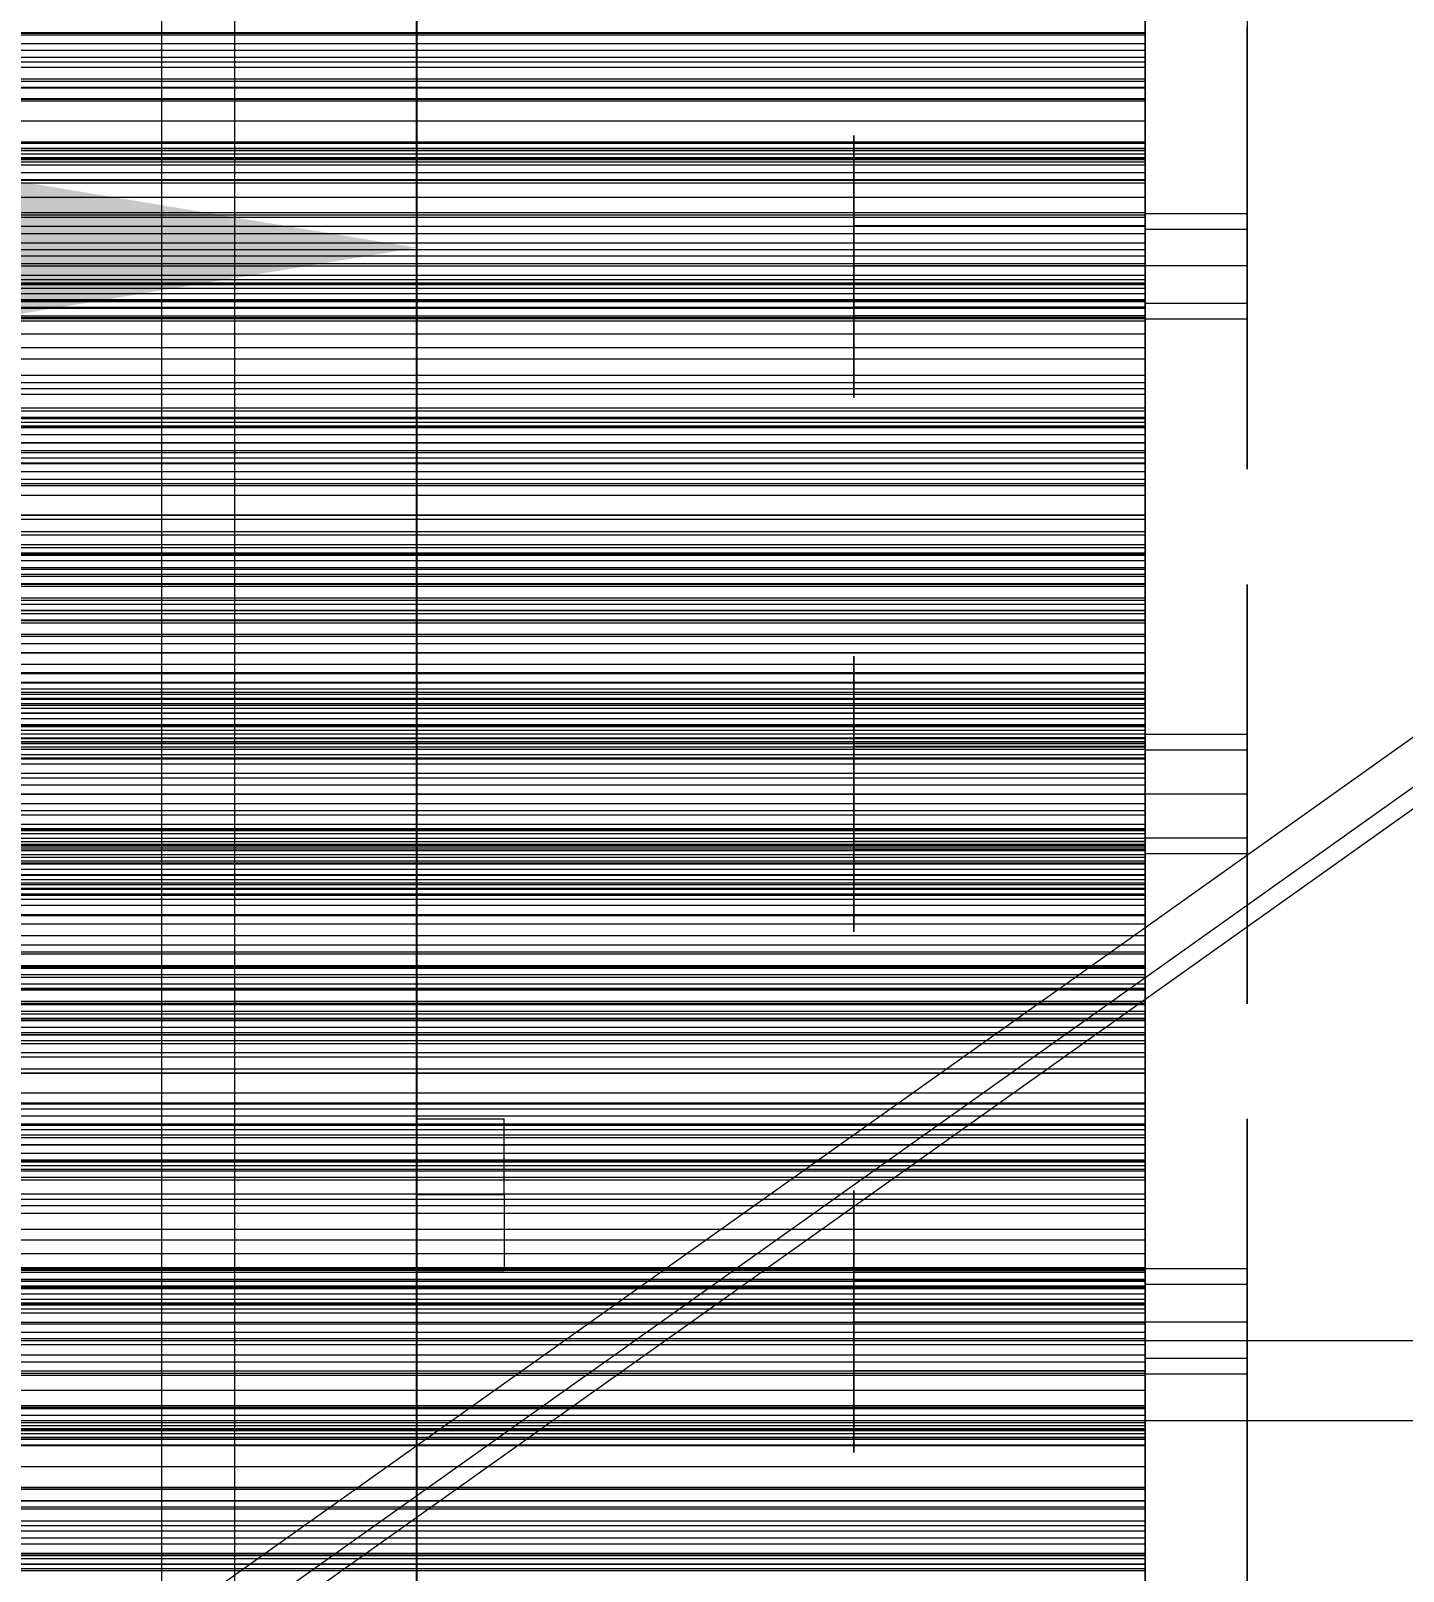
# Model space of a CAD drawing. Header units: millimetres. Extents: x -1970 to 34302, y -65268 to 6837.
# Drawn here: x 597 to 785.4, y -34381.7 to -34170.2 of the extents above; entities that cross this region are included whole.
import ezdxf

# ---------------------------------------------------------------- set-up
doc = ezdxf.new("R2010")
doc.units = ezdxf.units.MM
for name, color, linetype, lineweight in [('COTAS_O', 1, 'Continuous', 0), ('frontal_briquetadora', 7, 'Continuous', 0), ('frontal_mezcladora', 7, 'Continuous', 0), ('frontal_tolva', 7, 'Continuous', 0)]:
    doc.layers.add(name, color=color, linetype=linetype, lineweight=lineweight)
doc.dimstyles.new('R19_100', dxfattribs={"dimtxt": 250, "dimasz": 150, "dimexe": 150, "dimexo": 80, "dimgap": 100, "dimtad": 1, "dimtih": 1, "dimtoh": 1, "dimdsep": 46, "dimcen": 0.09, "dimadec": 0, "dimazin": 0, "dimtfac": 1, "dimtdec": 4, "dimtofl": 0, "dimtmove": 0, "dimatfit": 3, "dimfxl": 1, "dimtolj": 1, "dimtzin": 0, "dimarcsym": 0})

# ---------------------------------------------------------------- blocks, each defined once
blk = doc.blocks.new('*D35')
at = {"layer": 'COTAS_O', "color": 0, "lineweight": -2, "transparency": 16777216}
for p, q in [((-1725, -34320), (-1725, -33550)), ((1725, -34320), (1725, -33550)), ((-1575, -33700), (1575, -33700))]:
    blk.add_line(p, q, dxfattribs=at)
at = {"layer": 'COTAS_O', "color": 0, "transparency": 16777216}
for points in [[(-1575, -33675), (-1575, -33725), (-1725, -33700)], [(1575, -33675), (1575, -33725), (1725, -33700)]]:
    blk.add_solid(points, dxfattribs=at)
at = {"layer": 'Defpoints', "color": 0, "transparency": 16777216}
for p in [(1725, -33700), (-1725, -34400), (1725, -34400)]:
    blk.add_point(p, dxfattribs=at)
blk = doc.blocks.new('*D39')
at = {"layer": 'COTAS_O', "color": 0, "lineweight": -2, "transparency": 16777216}
for p, q in [((-650, -34820), (-650, -34050)), ((650, -34820), (650, -34050)), ((-500, -34200), (500, -34200))]:
    blk.add_line(p, q, dxfattribs=at)
at = {"layer": 'COTAS_O', "color": 0, "transparency": 16777216}
for points in [[(-500, -34175), (-500, -34225), (-650, -34200)], [(500, -34175), (500, -34225), (650, -34200)]]:
    blk.add_solid(points, dxfattribs=at)
at = {"layer": 'Defpoints', "color": 0, "transparency": 16777216}
for p in [(650, -34200), (-650, -34900), (650, -34900)]:
    blk.add_point(p, dxfattribs=at)

msp = doc.modelspace()

# ---------------------------------------------------------------- linework, layer by layer
at = {"layer": 'frontal_briquetadora'}
for p, q in [((750, -34163.517), (750, -34170.544)), ((750, -34163.642), (750, -34170.988)), ((750, -34175.223), (750, -34164.444)), ((764, -34163.642), (764, -34170.988)), ((750, -34166.627), (750, -34170.875)), ((750, -34166.775), (750, -34177.964)), ((764, -34166.627), (764, -34170.875)), ((750, -34177.146), (750, -34168.422)), ((750, -34172.006), (750, -34169.27)), ((750, -34174.317), (750, -34169.642)), ((764, -34174.317), (764, -34169.642)), ((550, -34170.441), (750, -34170.441)), ((550, -34170.544), (750, -34170.544)), ((550, -34170.764), (750, -34170.764)), ((750, -34179.561), (750, -34169.995)), ((750, -34170.441), (750, -34172.896)), ((750, -34170.764), (750, -34170.441)), ((750, -34170.544), (750, -34179.847)), ((750, -34173.853), (750, -34170.764)), ((750, -34170.988), (750, -34174.798)), ((764, -34170.988), (764, -34174.798)), ((750, -34172.006), (550, -34172.006)), ((550, -34172.896), (750, -34172.896)), ((550, -34173.853), (750, -34173.853)), ((750, -34174.538), (750, -34172.006)), ((750, -34172.896), (750, -34178.035)), ((750, -34179.589), (750, -34173.853)), ((750, -34174.538), (550, -34174.538)), ((550, -34175.223), (750, -34175.223)), ((750, -34174.798), (750, -34174.317)), ((750, -34176.835), (750, -34174.538)), ((750, -34178.573), (750, -34174.763)), ((750, -34174.763), (750, -34175.243)), ((750, -34187.602), (750, -34175.223)), ((750, -34175.243), (750, -34179.919)), ((764, -34174.798), (764, -34174.317)), ((764, -34178.573), (764, -34174.763)), ((764, -34174.763), (764, -34175.243)), ((764, -34175.243), (764, -34179.919)), ((750, -34176.835), (550, -34176.835)), ((550, -34177.146), (750, -34177.146)), ((550, -34177.964), (750, -34177.964)), ((550, -34178.035), (750, -34178.035)), ((750, -34186.389), (750, -34176.835)), ((750, -34178.883), (750, -34177)), ((750, -34178.061), (750, -34177.118)), ((750, -34177.118), (750, -34179.937)), ((750, -34187.891), (750, -34177.146)), ((750, -34179.373), (750, -34177.5)), ((750, -34178.555), (750, -34177.617)), ((750, -34177.617), (750, -34180.422)), ((750, -34177.964), (750, -34190.647)), ((750, -34178.035), (750, -34185.66)), ((750, -34182.729), (750, -34178.061)), ((750, -34179.561), (550, -34179.561)), ((550, -34179.589), (750, -34179.589)), ((550, -34179.847), (750, -34179.847)), ((750, -34183.199), (750, -34178.555)), ((750, -34185.919), (750, -34178.573)), ((750, -34184.46), (750, -34178.883)), ((750, -34184.922), (750, -34179.373)), ((750, -34182.626), (750, -34179.561)), ((750, -34187.752), (750, -34179.589)), ((750, -34179.847), (750, -34191.067)), ((750, -34179.919), (750, -34187.864)), ((750, -34179.937), (750, -34186.409)), ((750, -34180.422), (750, -34186.861)), ((764, -34185.919), (764, -34178.573)), ((764, -34179.919), (764, -34187.864)), ((750, -34185.3), (750, -34181.052)), ((764, -34185.3), (764, -34181.052)), ((750, -34182.626), (550, -34182.626)), ((710, -34186.688), (710, -34184.61)), ((710, -34184.61), (710, -34184.872)), ((750, -34185.525), (750, -34182.626)), ((750, -34190.943), (750, -34182.729)), ((750, -34191.371), (750, -34183.199)), ((750, -34186.282), (750, -34184.117)), ((750, -34184.117), (750, -34184.39)), ((750, -34184.39), (750, -34187.047)), ((750, -34193.516), (750, -34184.46)), ((750, -34186.688), (750, -34184.61)), ((750, -34184.61), (750, -34184.872)), ((750, -34185.525), (550, -34185.525)), ((550, -34185.66), (750, -34185.66)), ((750, -34186.389), (550, -34186.389)), ((750, -34186.417), (550, -34186.417)), ((750, -34186.682), (550, -34186.682)), ((710, -34184.872), (710, -34187.422)), ((710, -34190.695), (710, -34186.688)), ((750, -34184.872), (750, -34187.422)), ((750, -34193.932), (750, -34184.922)), ((750, -34192.955), (750, -34185.3)), ((750, -34188.246), (750, -34185.525)), ((750, -34185.66), (750, -34195.479)), ((750, -34195.346), (750, -34185.919)), ((750, -34190.456), (750, -34186.282)), ((750, -34186.417), (750, -34186.389)), ((750, -34186.409), (750, -34196.286)), ((750, -34186.682), (750, -34186.417)), ((750, -34187.157), (750, -34186.682)), ((750, -34190.695), (750, -34186.688)), ((764, -34192.955), (764, -34185.3)), ((764, -34195.346), (764, -34185.919)), ((750, -34187.157), (550, -34187.157)), ((550, -34187.602), (750, -34187.602)), ((550, -34187.752), (750, -34187.752)), ((750, -34187.826), (550, -34187.826)), ((550, -34187.891), (750, -34187.891)), ((750, -34188.246), (550, -34188.246)), ((750, -34188.675), (550, -34188.675)), ((710, -34187.422), (710, -34191.756)), ((750, -34186.861), (750, -34196.687)), ((750, -34187.047), (750, -34191.561)), ((750, -34190.896), (750, -34187.086)), ((750, -34187.086), (750, -34187.567)), ((750, -34187.826), (750, -34187.157)), ((750, -34187.422), (750, -34191.756)), ((750, -34187.567), (750, -34192.242)), ((750, -34201.105), (750, -34187.602)), ((750, -34198.027), (750, -34187.752)), ((750, -34188.675), (750, -34187.826)), ((750, -34187.864), (750, -34197.505)), ((750, -34200.244), (750, -34187.891)), ((750, -34190.778), (750, -34188.246)), ((750, -34189.695), (750, -34188.675)), ((764, -34190.896), (764, -34187.086)), ((764, -34187.086), (764, -34187.567)), ((764, -34187.567), (764, -34192.242)), ((764, -34187.864), (764, -34197.505)), ((750, -34189.695), (550, -34189.695)), ((550, -34190.647), (750, -34190.647)), ((750, -34190.778), (550, -34190.778)), ((710, -34195.837), (710, -34190.695)), ((710, -34193.118), (710, -34190.801)), ((750, -34199.367), (750, -34189.695)), ((750, -34192.727), (750, -34190.313)), ((750, -34195.812), (750, -34190.456)), ((750, -34190.647), (750, -34204.338)), ((750, -34195.837), (750, -34190.695)), ((750, -34193.102), (750, -34190.778)), ((750, -34193.118), (750, -34190.801)), ((750, -34198.242), (750, -34190.896)), ((750, -34202.387), (750, -34190.943)), ((764, -34198.242), (764, -34190.896)), ((550, -34191.067), (750, -34191.067)), ((750, -34193.102), (550, -34193.102)), ((710, -34191.756), (710, -34197.015)), ((710, -34197.293), (710, -34193.118)), ((750, -34191.067), (750, -34203.774)), ((750, -34202.757), (750, -34191.371)), ((750, -34191.561), (750, -34197.039)), ((750, -34191.756), (750, -34197.015)), ((750, -34192.242), (750, -34200.188)), ((750, -34197.076), (750, -34192.727)), ((750, -34202.5), (750, -34192.955)), ((750, -34195.188), (750, -34193.102)), ((750, -34197.293), (750, -34193.118)), ((764, -34192.242), (764, -34200.188)), ((764, -34202.5), (764, -34192.955)), ((750, -34195.188), (550, -34195.188)), ((750, -34205.704), (750, -34193.516)), ((750, -34206.057), (750, -34193.932)), ((750, -34204.848), (750, -34195.188)), ((520, -34195.812), (750, -34195.812)), ((520, -34197.039), (750, -34197.039)), ((550, -34195.479), (750, -34195.479)), ((750, -34195.837), (710, -34195.837)), ((710, -34201.096), (710, -34195.837)), ((710, -34199.011), (710, -34196.933)), ((710, -34196.933), (710, -34197.195)), ((750, -34197.015), (710, -34197.015)), ((710, -34197.015), (710, -34202.157)), ((710, -34197.195), (710, -34199.745)), ((710, -34202.5), (710, -34197.293)), ((764, -34195.346), (750, -34195.346)), ((750, -34204.987), (750, -34195.346)), ((750, -34195.479), (750, -34207.113)), ((750, -34201.29), (750, -34195.812)), ((750, -34201.096), (750, -34195.837)), ((750, -34196.286), (750, -34209.187)), ((750, -34198.605), (750, -34196.441)), ((750, -34196.441), (750, -34196.713)), ((750, -34196.687), (750, -34209.523)), ((750, -34196.713), (750, -34199.37)), ((750, -34199.011), (750, -34196.933)), ((750, -34196.933), (750, -34197.195)), ((750, -34197.015), (750, -34202.157)), ((750, -34197.039), (750, -34202.395)), ((750, -34202.5), (750, -34197.076)), ((750, -34197.195), (750, -34199.745)), ((750, -34202.5), (750, -34197.293)), ((764, -34204.987), (764, -34195.346)), ((550, -34198.027), (750, -34198.027)), ((750, -34199.367), (550, -34199.367)), ((710, -34203.018), (710, -34199.011)), ((764, -34197.505), (750, -34197.505)), ((750, -34197.505), (750, -34206.932)), ((750, -34210.021), (750, -34198.027)), ((750, -34207.669), (750, -34198.242)), ((750, -34202.779), (750, -34198.605)), ((750, -34203.018), (750, -34199.011)), ((750, -34202.228), (750, -34199.367)), ((750, -34199.37), (750, -34203.885)), ((764, -34197.505), (764, -34206.932)), ((764, -34207.669), (764, -34198.242)), ((550, -34200.244), (750, -34200.244)), ((550, -34201.105), (750, -34201.105)), ((710, -34199.745), (710, -34204.079)), ((710, -34205.429), (710, -34201.096)), ((750, -34199.745), (750, -34204.079)), ((750, -34200.188), (750, -34209.828)), ((750, -34213.731), (750, -34200.244)), ((750, -34205.429), (750, -34201.096)), ((750, -34208.173), (750, -34201.105)), ((750, -34205.804), (750, -34201.29)), ((764, -34200.188), (764, -34209.828)), ((520, -34202.5), (750, -34202.5)), ((750, -34202.228), (550, -34202.228)), ((710, -34202.157), (710, -34206.164)), ((750, -34202.5), (710, -34202.5)), ((710, -34202.5), (710, -34207.707)), ((710, -34208.16), (710, -34203.018)), ((750, -34202.157), (750, -34206.164)), ((750, -34204.919), (750, -34202.228)), ((750, -34216.621), (750, -34202.387)), ((750, -34202.395), (750, -34206.569)), ((750, -34202.5), (750, -34207.924)), ((764, -34202.5), (750, -34202.5)), ((750, -34202.5), (750, -34207.707)), ((750, -34202.5), (750, -34212.045)), ((750, -34216.919), (750, -34202.757)), ((750, -34208.136), (750, -34202.779)), ((750, -34208.16), (750, -34203.018)), ((764, -34202.5), (764, -34212.045)), ((550, -34203.774), (750, -34203.774)), ((550, -34204.338), (750, -34204.338)), ((750, -34204.848), (550, -34204.848)), ((750, -34204.919), (550, -34204.919)), ((750, -34205.112), (550, -34205.112)), ((750, -34205.616), (550, -34205.616)), ((710, -34204.079), (710, -34209.338)), ((710, -34207.98), (710, -34205.429)), ((750, -34203.774), (750, -34217.478)), ((750, -34203.885), (750, -34209.362)), ((750, -34204.079), (750, -34209.338)), ((750, -34204.338), (750, -34218.51)), ((750, -34205.112), (750, -34204.848)), ((750, -34207.432), (750, -34204.919)), ((750, -34212.932), (750, -34204.987)), ((750, -34205.616), (750, -34205.112)), ((750, -34207.98), (750, -34205.429)), ((750, -34206.333), (750, -34205.616)), ((750, -34220.554), (750, -34205.704)), ((750, -34208.461), (750, -34205.804)), ((764, -34212.932), (764, -34204.987)), ((750, -34206.333), (550, -34206.333)), ((550, -34207.113), (750, -34207.113)), ((750, -34207.243), (550, -34207.243)), ((750, -34207.432), (550, -34207.432)), ((710, -34206.164), (710, -34208.242)), ((710, -34207.707), (710, -34211.882)), ((750, -34220.832), (750, -34206.057)), ((750, -34206.164), (750, -34208.242)), ((750, -34207.243), (750, -34206.333)), ((750, -34206.569), (750, -34208.734)), ((750, -34206.932), (750, -34214.278)), ((750, -34207.113), (750, -34220.117)), ((750, -34208.336), (750, -34207.243)), ((750, -34209.753), (750, -34207.432)), ((764, -34207.669), (750, -34207.669)), ((750, -34217.31), (750, -34207.669)), ((750, -34207.707), (750, -34211.882)), ((750, -34207.924), (750, -34212.273)), ((764, -34206.932), (764, -34214.278)), ((764, -34217.31), (764, -34207.669)), ((520, -34208.136), (750, -34208.136)), ((520, -34209.362), (750, -34209.362)), ((550, -34208.173), (750, -34208.173)), ((750, -34208.336), (550, -34208.336)), ((750, -34209.601), (550, -34209.601)), ((750, -34209.753), (550, -34209.753)), ((550, -34210.021), (750, -34210.021)), ((710, -34208.242), (710, -34207.98)), ((750, -34208.16), (710, -34208.16)), ((710, -34213.419), (710, -34208.16)), ((750, -34209.338), (710, -34209.338)), ((710, -34209.338), (710, -34214.48)), ((750, -34208.242), (750, -34207.98)), ((750, -34213.613), (750, -34208.136)), ((750, -34213.419), (750, -34208.16)), ((750, -34215.272), (750, -34208.173)), ((750, -34209.601), (750, -34208.336)), ((750, -34208.734), (750, -34208.461)), ((750, -34209.187), (750, -34224.618)), ((750, -34209.338), (750, -34214.48)), ((750, -34209.362), (750, -34214.719)), ((750, -34209.523), (750, -34224.875)), ((750, -34219.355), (750, -34209.601)), ((750, -34211.863), (750, -34209.753)), ((764, -34209.828), (750, -34209.828)), ((750, -34209.828), (750, -34219.255)), ((750, -34223.272), (750, -34210.021)), ((764, -34209.828), (764, -34219.255)), ((750, -34211.863), (550, -34211.863)), ((710, -34211.882), (710, -34214.199)), ((750, -34213.734), (750, -34211.863)), ((750, -34211.882), (750, -34214.199)), ((750, -34212.045), (750, -34219.7)), ((764, -34212.045), (764, -34219.7)), ((750, -34213.734), (550, -34213.734)), ((710, -34217.753), (710, -34213.419)), ((750, -34212.273), (750, -34214.687)), ((750, -34217.608), (750, -34212.932)), ((750, -34217.753), (750, -34213.419)), ((750, -34218.128), (750, -34213.613)), ((750, -34227.834), (750, -34213.731)), ((750, -34223.476), (750, -34213.734)), ((764, -34217.608), (764, -34212.932)), ((550, -34215.272), (750, -34215.272)), ((710, -34214.48), (710, -34218.487)), ((750, -34214.278), (750, -34218.089)), ((750, -34214.48), (750, -34218.487)), ((750, -34214.719), (750, -34218.892)), ((750, -34222.397), (750, -34215.272)), ((764, -34214.278), (764, -34218.089)), ((550, -34217.478), (750, -34217.478)), ((710, -34220.303), (710, -34217.753)), ((710, -34218.487), (710, -34220.565)), ((750, -34233.1), (750, -34216.621)), ((750, -34233.313), (750, -34216.919)), ((750, -34225.255), (750, -34217.31)), ((750, -34217.478), (750, -34224.611)), ((750, -34218.089), (750, -34217.608)), ((750, -34220.303), (750, -34217.753)), ((750, -34220.784), (750, -34218.128)), ((750, -34218.487), (750, -34220.565)), ((764, -34225.255), (764, -34217.31)), ((764, -34218.089), (764, -34217.608)), ((550, -34218.51), (750, -34218.51)), ((750, -34219.355), (550, -34219.355)), ((550, -34220.117), (750, -34220.117)), ((710, -34220.565), (710, -34220.303)), ((750, -34218.51), (750, -34232.619)), ((750, -34218.892), (750, -34221.057)), ((750, -34219.255), (750, -34226.602)), ((750, -34222.005), (750, -34219.355)), ((750, -34219.7), (750, -34223.948)), ((750, -34220.117), (750, -34233.99)), ((750, -34220.565), (750, -34220.303)), ((750, -34237.497), (750, -34220.554)), ((764, -34219.255), (764, -34226.602)), ((764, -34219.7), (764, -34223.948)), ((750, -34222.005), (550, -34222.005)), ((550, -34222.397), (750, -34222.397)), ((750, -34221.057), (750, -34220.784)), ((750, -34237.688), (750, -34220.832)), ((750, -34224.483), (750, -34222.005)), ((750, -34229.547), (750, -34222.397)), ((550, -34223.272), (750, -34223.272)), ((750, -34223.476), (550, -34223.476)), ((750, -34223.976), (550, -34223.976)), ((750, -34224.483), (550, -34224.483)), ((550, -34224.611), (750, -34224.611)), ((750, -34224.718), (550, -34224.718)), ((750, -34237.271), (750, -34223.272)), ((750, -34223.976), (750, -34223.476)), ((750, -34224.718), (750, -34223.976)), ((750, -34226.781), (750, -34224.483)), ((750, -34224.611), (750, -34231.767)), ((750, -34224.618), (750, -34241.985)), ((750, -34225.673), (750, -34224.718)), ((750, -34225.673), (550, -34225.673)), ((750, -34226.781), (550, -34226.781)), ((750, -34226.824), (550, -34226.824)), ((750, -34224.875), (750, -34242.153)), ((750, -34229.931), (750, -34225.255)), ((750, -34226.824), (750, -34225.673)), ((750, -34226.602), (750, -34230.412)), ((750, -34228.885), (750, -34226.781)), ((750, -34228.157), (750, -34226.824)), ((764, -34229.931), (764, -34225.255)), ((764, -34226.602), (764, -34230.412)), ((550, -34227.834), (750, -34227.834)), ((750, -34228.157), (550, -34228.157)), ((750, -34228.885), (550, -34228.885)), ((750, -34242.009), (750, -34227.834)), ((750, -34229.664), (750, -34228.157)), ((750, -34230.777), (750, -34228.885)), ((550, -34229.547), (750, -34229.547)), ((750, -34229.664), (550, -34229.664)), ((750, -34230.777), (550, -34230.777)), ((750, -34236.717), (750, -34229.547)), ((750, -34239.478), (750, -34229.664)), ((750, -34230.412), (750, -34229.931)), ((750, -34232.427), (750, -34230.777)), ((764, -34230.412), (764, -34229.931)), ((550, -34231.767), (750, -34231.767)), ((750, -34232.427), (550, -34232.427)), ((550, -34232.619), (750, -34232.619)), ((750, -34231.767), (750, -34238.943)), ((750, -34242.229), (750, -34232.427)), ((750, -34232.619), (750, -34236.673)), ((750, -34251.188), (750, -34233.1)), ((550, -34233.99), (750, -34233.99)), ((750, -34251.309), (750, -34233.313)), ((750, -34233.99), (750, -34241.171)), ((550, -34236.673), (750, -34236.673)), ((550, -34236.717), (750, -34236.717)), ((550, -34237.271), (750, -34237.271)), ((750, -34236.673), (750, -34240.744)), ((750, -34243.904), (750, -34236.717)), ((750, -34251.479), (750, -34237.271)), ((750, -34255.881), (750, -34237.497)), ((550, -34238.943), (750, -34238.943)), ((750, -34239.478), (550, -34239.478)), ((750, -34255.979), (750, -34237.688)), ((750, -34238.943), (750, -34246.135)), ((750, -34241.909), (750, -34239.478)), ((550, -34240.744), (750, -34240.744)), ((550, -34241.171), (750, -34241.171)), ((750, -34240.744), (750, -34244.831)), ((750, -34241.171), (750, -34248.367)), ((750, -34241.909), (550, -34241.909)), ((550, -34242.009), (750, -34242.009)), ((750, -34242.229), (550, -34242.229)), ((750, -34242.963), (550, -34242.963)), ((750, -34244.168), (750, -34241.909)), ((750, -34241.985), (750, -34260.62)), ((750, -34246.101), (750, -34242.009)), ((750, -34242.153), (750, -34260.694)), ((750, -34242.963), (750, -34242.229)), ((750, -34243.941), (750, -34242.963)), ((550, -34243.904), (750, -34243.904)), ((750, -34243.941), (550, -34243.941)), ((750, -34244.168), (550, -34244.168)), ((550, -34244.831), (750, -34244.831)), ((750, -34245.133), (550, -34245.133)), ((750, -34251.105), (750, -34243.904)), ((750, -34245.133), (750, -34243.941)), ((750, -34246.246), (750, -34244.168)), ((750, -34244.831), (750, -34248.931)), ((750, -34246.52), (750, -34245.133)), ((550, -34246.101), (750, -34246.101)), ((550, -34246.135), (750, -34246.135)), ((750, -34246.246), (550, -34246.246)), ((750, -34246.52), (550, -34246.52)), ((750, -34248.091), (550, -34248.091)), ((750, -34250.205), (750, -34246.101)), ((750, -34246.135), (750, -34253.34)), ((750, -34250.033), (750, -34246.222)), ((750, -34246.222), (750, -34246.703)), ((750, -34248.128), (750, -34246.246)), ((750, -34248.091), (750, -34246.52)), ((750, -34246.703), (750, -34251.379)), ((750, -34249.836), (750, -34248.091)), ((764, -34250.033), (764, -34246.222)), ((764, -34246.222), (764, -34246.703)), ((764, -34246.703), (764, -34251.379)), ((750, -34248.128), (550, -34248.128)), ((550, -34248.367), (750, -34248.367)), ((550, -34248.931), (750, -34248.931)), ((750, -34249.796), (550, -34249.796)), ((750, -34249.836), (550, -34249.836)), ((550, -34250.205), (750, -34250.205)), ((750, -34249.796), (750, -34248.128)), ((750, -34248.367), (750, -34255.575)), ((750, -34248.931), (750, -34253.043)), ((750, -34251.223), (750, -34249.796)), ((750, -34259.686), (750, -34249.836)), ((750, -34257.379), (750, -34250.033)), ((750, -34254.32), (750, -34250.205)), ((764, -34257.379), (764, -34250.033)), ((550, -34251.105), (750, -34251.105)), ((750, -34251.223), (550, -34251.223)), ((550, -34251.479), (750, -34251.479)), ((750, -34258.317), (750, -34251.105)), ((750, -34270.191), (750, -34251.188)), ((750, -34261.06), (750, -34251.223)), ((750, -34270.216), (750, -34251.309)), ((750, -34251.379), (750, -34259.324)), ((750, -34255.598), (750, -34251.479)), ((764, -34251.379), (764, -34259.324)), ((550, -34253.043), (750, -34253.043)), ((550, -34253.34), (750, -34253.34)), ((550, -34254.32), (750, -34254.32)), ((750, -34253.043), (750, -34257.165)), ((750, -34253.34), (750, -34260.554)), ((750, -34257.8), (750, -34253.552)), ((750, -34258.445), (750, -34254.32)), ((764, -34257.8), (764, -34253.552)), ((550, -34255.575), (750, -34255.575)), ((550, -34255.598), (750, -34255.598)), ((710, -34258.147), (710, -34256.069)), ((710, -34256.069), (710, -34256.331)), ((710, -34256.331), (710, -34258.882)), ((750, -34255.575), (750, -34262.792)), ((750, -34257.742), (750, -34255.577)), ((750, -34255.577), (750, -34255.85)), ((750, -34259.725), (750, -34255.598)), ((750, -34255.85), (750, -34258.506)), ((750, -34275), (750, -34255.881)), ((750, -34275), (750, -34255.979)), ((750, -34258.147), (750, -34256.069)), ((750, -34256.069), (750, -34256.331)), ((750, -34256.331), (750, -34258.882)), ((550, -34257.165), (750, -34257.165)), ((550, -34258.317), (750, -34258.317)), ((550, -34258.445), (750, -34258.445)), ((710, -34262.154), (710, -34258.147)), ((750, -34257.165), (750, -34261.296)), ((750, -34266.806), (750, -34257.379)), ((750, -34261.916), (750, -34257.742)), ((750, -34265.455), (750, -34257.8)), ((750, -34262.154), (750, -34258.147)), ((750, -34265.537), (750, -34258.317)), ((750, -34262.577), (750, -34258.445)), ((750, -34258.506), (750, -34263.021)), ((764, -34266.806), (764, -34257.379)), ((764, -34265.455), (764, -34257.8)), ((750, -34259.686), (550, -34259.686)), ((550, -34259.725), (750, -34259.725)), ((550, -34260.554), (750, -34260.554)), ((710, -34258.882), (710, -34263.215)), ((750, -34258.882), (750, -34263.215)), ((750, -34259.324), (750, -34268.965)), ((750, -34261.893), (750, -34259.686)), ((750, -34263.859), (750, -34259.725)), ((750, -34264.262), (750, -34260.452)), ((750, -34260.452), (750, -34260.932)), ((750, -34260.554), (750, -34267.776)), ((750, -34260.62), (750, -34279.809)), ((750, -34260.694), (750, -34279.784)), ((764, -34259.324), (764, -34268.965)), ((764, -34264.262), (764, -34260.452)), ((764, -34260.452), (764, -34260.932)), ((750, -34261.06), (550, -34261.06)), ((550, -34261.296), (750, -34261.296)), ((750, -34261.893), (550, -34261.893)), ((750, -34262.027), (550, -34262.027)), ((550, -34262.577), (750, -34262.577)), ((550, -34262.792), (750, -34262.792)), ((710, -34267.296), (710, -34262.154)), ((750, -34260.932), (750, -34265.608)), ((750, -34262.027), (750, -34261.06)), ((750, -34261.296), (750, -34265.432)), ((750, -34263.928), (750, -34261.893)), ((750, -34267.272), (750, -34261.916)), ((750, -34263.238), (750, -34262.027)), ((750, -34267.296), (750, -34262.154)), ((750, -34266.715), (750, -34262.577)), ((750, -34262.792), (750, -34270.015)), ((750, -34265.227), (750, -34262.813)), ((764, -34260.932), (764, -34265.608)), ((750, -34263.238), (550, -34263.238)), ((550, -34263.859), (750, -34263.859)), ((750, -34263.928), (550, -34263.928)), ((750, -34264.664), (550, -34264.664)), ((710, -34263.215), (710, -34268.474)), ((710, -34265.618), (710, -34263.301)), ((750, -34263.021), (750, -34268.499)), ((750, -34263.215), (750, -34268.474)), ((750, -34264.664), (750, -34263.238)), ((750, -34265.618), (750, -34263.301)), ((750, -34267.999), (750, -34263.859)), ((750, -34265.78), (750, -34263.928)), ((750, -34271.608), (750, -34264.262)), ((750, -34266.286), (750, -34264.664)), ((764, -34271.608), (764, -34264.262)), ((550, -34265.432), (750, -34265.432)), ((550, -34265.537), (750, -34265.537)), ((750, -34265.78), (550, -34265.78)), ((750, -34266.286), (550, -34266.286)), ((550, -34266.715), (750, -34266.715)), ((710, -34269.793), (710, -34265.618)), ((750, -34269.576), (750, -34265.227)), ((750, -34265.432), (750, -34269.572)), ((750, -34275), (750, -34265.455)), ((750, -34272.76), (750, -34265.537)), ((750, -34265.608), (750, -34273.553)), ((750, -34269.793), (750, -34265.618)), ((750, -34267.436), (750, -34265.78)), ((750, -34268.091), (750, -34266.286)), ((750, -34270.857), (750, -34266.715)), ((764, -34266.806), (750, -34266.806)), ((750, -34276.447), (750, -34266.806)), ((764, -34275), (764, -34265.455)), ((764, -34265.608), (764, -34273.553)), ((764, -34276.447), (764, -34266.806)), ((520, -34267.272), (750, -34267.272)), ((520, -34268.499), (750, -34268.499)), ((750, -34267.436), (550, -34267.436)), ((550, -34267.776), (750, -34267.776)), ((550, -34267.999), (750, -34267.999)), ((750, -34268.091), (550, -34268.091)), ((750, -34268.877), (550, -34268.877)), ((750, -34267.296), (710, -34267.296)), ((710, -34272.555), (710, -34267.296)), ((750, -34268.474), (710, -34268.474)), ((710, -34268.474), (710, -34273.616)), ((750, -34272.75), (750, -34267.272)), ((750, -34272.555), (750, -34267.296)), ((750, -34268.877), (750, -34267.436)), ((750, -34267.776), (750, -34275)), ((750, -34272.141), (750, -34267.999)), ((750, -34270.069), (750, -34268.091)), ((750, -34268.474), (750, -34273.616)), ((750, -34268.499), (750, -34273.855)), ((750, -34270.075), (750, -34268.877)), ((764, -34268.965), (750, -34268.965)), ((750, -34268.965), (750, -34278.392)), ((764, -34268.965), (764, -34278.392)), ((750, -34270.216), (200, -34270.216)), ((750, -34270.191), (520, -34270.191)), ((550, -34269.572), (750, -34269.572)), ((550, -34270.015), (750, -34270.015)), ((750, -34270.069), (550, -34270.069)), ((750, -34270.075), (550, -34270.075)), ((550, -34270.857), (750, -34270.857)), ((710, -34275), (710, -34269.793)), ((710, -34272.377), (710, -34270.299)), ((710, -34270.299), (710, -34270.561)), ((710, -34270.561), (710, -34273.111)), ((750, -34269.572), (750, -34273.715)), ((750, -34275), (750, -34269.576)), ((750, -34275), (750, -34269.793)), ((750, -34271.971), (750, -34269.806)), ((750, -34269.806), (750, -34270.079)), ((750, -34270.015), (750, -34277.24)), ((750, -34279.931), (750, -34270.069)), ((750, -34279.925), (750, -34270.075)), ((750, -34270.079), (750, -34272.736)), ((750, -34289.38), (750, -34270.191)), ((750, -34289.306), (750, -34270.216)), ((750, -34272.377), (750, -34270.299)), ((750, -34270.299), (750, -34270.561)), ((750, -34270.561), (750, -34273.111)), ((750, -34275), (750, -34270.857)), ((550, -34272.141), (750, -34272.141)), ((550, -34272.76), (750, -34272.76)), ((710, -34276.384), (710, -34272.377)), ((710, -34276.889), (710, -34272.555)), ((710, -34273.111), (710, -34277.445)), ((750, -34281.035), (750, -34271.608)), ((750, -34276.145), (750, -34271.971)), ((750, -34276.285), (750, -34272.141)), ((750, -34276.384), (750, -34272.377)), ((750, -34276.889), (750, -34272.555)), ((750, -34272.736), (750, -34277.25)), ((750, -34277.264), (750, -34272.75)), ((750, -34279.985), (750, -34272.76)), ((750, -34273.111), (750, -34277.445)), ((764, -34281.035), (764, -34271.608)), ((750, -34275), (200, -34275)), ((520, -34275), (750, -34275)), ((550, -34273.715), (750, -34273.715)), ((550, -34275), (750, -34275)), ((710, -34273.616), (710, -34277.623)), ((750, -34275), (710, -34275)), ((710, -34275), (710, -34280.207)), ((750, -34273.553), (750, -34283.194)), ((750, -34273.616), (750, -34277.623)), ((750, -34273.715), (750, -34277.859)), ((750, -34273.855), (750, -34278.029)), ((750, -34275), (750, -34294.021)), ((750, -34275), (750, -34280.424)), ((750, -34275), (750, -34294.119)), ((750, -34279.143), (750, -34275)), ((750, -34275), (750, -34282.224)), ((764, -34275), (750, -34275)), ((750, -34275), (750, -34280.207)), ((750, -34275), (750, -34284.545)), ((764, -34273.553), (764, -34283.194)), ((764, -34275), (764, -34284.545)), ((550, -34276.285), (750, -34276.285)), ((550, -34277.24), (750, -34277.24)), ((710, -34281.526), (710, -34276.384)), ((710, -34279.439), (710, -34276.889)), ((710, -34277.445), (710, -34282.704)), ((710, -34277.623), (710, -34279.701)), ((750, -34281.501), (750, -34276.145)), ((750, -34280.428), (750, -34276.285)), ((750, -34281.526), (750, -34276.384)), ((750, -34284.392), (750, -34276.447)), ((750, -34279.439), (750, -34276.889)), ((750, -34277.24), (750, -34284.463)), ((750, -34277.25), (750, -34282.728)), ((750, -34279.921), (750, -34277.264)), ((750, -34277.445), (750, -34282.704)), ((750, -34277.623), (750, -34279.701)), ((764, -34284.392), (764, -34276.447)), ((750, -34279.784), (200, -34279.784)), ((750, -34279.809), (520, -34279.809)), ((550, -34277.859), (750, -34277.859)), ((550, -34279.143), (750, -34279.143)), ((710, -34279.701), (710, -34279.439)), ((750, -34277.859), (750, -34282.001)), ((750, -34278.029), (750, -34280.194)), ((750, -34278.392), (750, -34285.738)), ((750, -34283.285), (750, -34279.143)), ((750, -34279.701), (750, -34279.439)), ((750, -34279.784), (750, -34298.691)), ((750, -34279.809), (750, -34298.812)), ((764, -34278.392), (764, -34285.738)), ((520, -34281.501), (750, -34281.501)), ((750, -34279.925), (550, -34279.925)), ((750, -34279.931), (550, -34279.931)), ((550, -34279.985), (750, -34279.985)), ((550, -34280.428), (750, -34280.428)), ((750, -34281.123), (550, -34281.123)), ((750, -34281.909), (550, -34281.909)), ((710, -34280.207), (710, -34284.382)), ((750, -34281.526), (710, -34281.526)), ((710, -34286.785), (710, -34281.526)), ((750, -34280.194), (750, -34279.921)), ((750, -34279.925), (750, -34281.123)), ((750, -34281.909), (750, -34279.931)), ((750, -34287.208), (750, -34279.985)), ((750, -34280.207), (750, -34284.382)), ((750, -34280.424), (750, -34284.773)), ((750, -34284.568), (750, -34280.428)), ((764, -34281.035), (750, -34281.035)), ((750, -34290.676), (750, -34281.035)), ((750, -34281.123), (750, -34282.564)), ((750, -34286.979), (750, -34281.501)), ((750, -34286.785), (750, -34281.526)), ((750, -34283.714), (750, -34281.909)), ((764, -34290.676), (764, -34281.035)), ((520, -34282.728), (750, -34282.728)), ((550, -34282.001), (750, -34282.001)), ((550, -34282.224), (750, -34282.224)), ((750, -34282.564), (550, -34282.564)), ((550, -34283.285), (750, -34283.285)), ((750, -34283.714), (550, -34283.714)), ((750, -34282.704), (710, -34282.704)), ((710, -34282.704), (710, -34287.846)), ((750, -34282.001), (750, -34286.141)), ((750, -34282.224), (750, -34289.446)), ((750, -34282.564), (750, -34284.22)), ((750, -34282.704), (750, -34287.846)), ((750, -34282.728), (750, -34288.084)), ((764, -34283.194), (750, -34283.194)), ((750, -34283.194), (750, -34292.621)), ((750, -34287.423), (750, -34283.285)), ((750, -34285.336), (750, -34283.714)), ((764, -34283.194), (764, -34292.621)), ((750, -34284.22), (550, -34284.22)), ((550, -34284.463), (750, -34284.463)), ((550, -34284.568), (750, -34284.568)), ((750, -34285.336), (550, -34285.336)), ((750, -34286.072), (550, -34286.072)), ((550, -34286.141), (750, -34286.141)), ((710, -34284.382), (710, -34286.699)), ((750, -34284.22), (750, -34286.072)), ((750, -34284.382), (750, -34286.699)), ((750, -34289.068), (750, -34284.392)), ((750, -34284.463), (750, -34291.683)), ((750, -34284.545), (750, -34292.2)), ((750, -34288.704), (750, -34284.568)), ((750, -34284.773), (750, -34287.187)), ((750, -34286.762), (750, -34285.336)), ((750, -34285.738), (750, -34289.548)), ((750, -34286.072), (750, -34288.107)), ((750, -34286.141), (750, -34290.275)), ((764, -34289.068), (764, -34284.392)), ((764, -34284.545), (764, -34292.2)), ((764, -34285.738), (764, -34289.548)), ((750, -34286.762), (550, -34286.762)), ((550, -34287.208), (750, -34287.208)), ((550, -34287.423), (750, -34287.423)), ((750, -34287.973), (550, -34287.973)), ((750, -34288.107), (550, -34288.107)), ((710, -34291.118), (710, -34286.785)), ((710, -34287.846), (710, -34291.853)), ((750, -34287.973), (750, -34286.762)), ((750, -34291.118), (750, -34286.785)), ((750, -34291.494), (750, -34286.979)), ((750, -34294.425), (750, -34287.208)), ((750, -34291.555), (750, -34287.423)), ((750, -34287.846), (750, -34291.853)), ((750, -34288.94), (750, -34287.973)), ((750, -34288.084), (750, -34292.258)), ((750, -34288.107), (750, -34290.314)), ((550, -34288.704), (750, -34288.704)), ((750, -34288.94), (550, -34288.94)), ((550, -34289.446), (750, -34289.446)), ((550, -34290.275), (750, -34290.275)), ((750, -34290.314), (550, -34290.314)), ((750, -34292.835), (750, -34288.704)), ((750, -34298.777), (750, -34288.94)), ((750, -34289.548), (750, -34289.068)), ((750, -34307.847), (750, -34289.306)), ((750, -34308.015), (750, -34289.38)), ((750, -34289.446), (750, -34296.66)), ((750, -34290.275), (750, -34294.402)), ((750, -34290.314), (750, -34300.164)), ((764, -34289.548), (764, -34289.068)), ((550, -34291.555), (750, -34291.555)), ((550, -34291.683), (750, -34291.683)), ((710, -34293.669), (710, -34291.118)), ((710, -34291.853), (710, -34293.931)), ((750, -34298.621), (750, -34290.676)), ((750, -34293.669), (750, -34291.118)), ((750, -34294.15), (750, -34291.494)), ((750, -34295.68), (750, -34291.555)), ((750, -34291.683), (750, -34298.895)), ((750, -34291.853), (750, -34293.931)), ((750, -34292.2), (750, -34296.448)), ((750, -34292.258), (750, -34294.423)), ((764, -34298.621), (764, -34290.676)), ((764, -34292.2), (764, -34296.448)), ((550, -34292.835), (750, -34292.835)), ((550, -34294.402), (750, -34294.402)), ((550, -34294.425), (750, -34294.425)), ((710, -34293.931), (710, -34293.669)), ((750, -34292.621), (750, -34299.967)), ((750, -34296.957), (750, -34292.835)), ((750, -34293.931), (750, -34293.669)), ((750, -34294.021), (750, -34312.312)), ((750, -34294.119), (750, -34312.503)), ((750, -34294.423), (750, -34294.15)), ((750, -34294.402), (750, -34298.521)), ((750, -34301.633), (750, -34294.425)), ((764, -34292.621), (764, -34299.967)), ((550, -34295.68), (750, -34295.68)), ((550, -34296.66), (750, -34296.66)), ((750, -34299.795), (750, -34295.68)), ((750, -34296.66), (750, -34303.865)), ((550, -34296.957), (750, -34296.957)), ((550, -34298.521), (750, -34298.521)), ((750, -34298.777), (550, -34298.777)), ((750, -34301.069), (750, -34296.957)), ((750, -34298.521), (750, -34312.729)), ((750, -34303.297), (750, -34298.621)), ((750, -34298.691), (750, -34316.687)), ((750, -34298.777), (750, -34300.204)), ((750, -34298.812), (750, -34316.9)), ((764, -34303.297), (764, -34298.621)), ((550, -34298.895), (750, -34298.895)), ((550, -34299.795), (750, -34299.795)), ((750, -34300.164), (550, -34300.164)), ((750, -34300.204), (550, -34300.204)), ((750, -34298.895), (750, -34306.096)), ((750, -34303.899), (750, -34299.795)), ((750, -34299.967), (750, -34303.778)), ((750, -34300.164), (750, -34301.909)), ((750, -34300.204), (750, -34301.872)), ((764, -34299.967), (764, -34303.778)), ((550, -34301.069), (750, -34301.069)), ((550, -34301.633), (750, -34301.633)), ((750, -34301.872), (550, -34301.872)), ((750, -34301.909), (550, -34301.909)), ((750, -34305.169), (750, -34301.069)), ((750, -34308.829), (750, -34301.633)), ((750, -34301.872), (750, -34303.754)), ((750, -34301.909), (750, -34303.48)), ((750, -34303.48), (550, -34303.48)), ((750, -34303.754), (550, -34303.754)), ((550, -34303.865), (750, -34303.865)), ((550, -34303.899), (750, -34303.899)), ((750, -34304.867), (550, -34304.867)), ((550, -34305.169), (750, -34305.169)), ((750, -34303.778), (750, -34303.297)), ((750, -34303.48), (750, -34304.867)), ((750, -34303.754), (750, -34305.832)), ((750, -34303.865), (750, -34311.057)), ((750, -34307.991), (750, -34303.899)), ((750, -34304.867), (750, -34306.059)), ((750, -34309.256), (750, -34305.169)), ((764, -34303.778), (764, -34303.297)), ((750, -34305.832), (550, -34305.832)), ((750, -34306.059), (550, -34306.059)), ((550, -34306.096), (750, -34306.096)), ((750, -34307.037), (550, -34307.037)), ((750, -34305.832), (750, -34308.091)), ((750, -34306.059), (750, -34307.037)), ((750, -34306.096), (750, -34313.283)), ((750, -34307.037), (750, -34307.771)), ((750, -34307.771), (550, -34307.771)), ((550, -34307.991), (750, -34307.991)), ((750, -34308.091), (550, -34308.091)), ((550, -34308.829), (750, -34308.829)), ((550, -34309.256), (750, -34309.256)), ((750, -34307.771), (750, -34317.573)), ((750, -34325.125), (750, -34307.847)), ((750, -34322.166), (750, -34307.991)), ((750, -34325.382), (750, -34308.015)), ((750, -34308.091), (750, -34310.522)), ((750, -34316.01), (750, -34308.829)), ((750, -34313.327), (750, -34309.256)), ((750, -34310.522), (550, -34310.522)), ((550, -34311.057), (750, -34311.057)), ((750, -34310.522), (750, -34320.336)), ((750, -34311.057), (750, -34318.233)), ((550, -34312.729), (750, -34312.729)), ((550, -34313.283), (750, -34313.283)), ((550, -34313.327), (750, -34313.327)), ((750, -34312.312), (750, -34329.168)), ((750, -34312.503), (750, -34329.446)), ((750, -34312.729), (750, -34326.728)), ((750, -34313.283), (750, -34320.453)), ((750, -34317.381), (750, -34313.327)), ((550, -34316.01), (750, -34316.01)), ((550, -34317.381), (750, -34317.381)), ((750, -34317.573), (550, -34317.573)), ((750, -34329.883), (750, -34316.01)), ((750, -34316.687), (750, -34333.081)), ((750, -34316.9), (750, -34333.379)), ((750, -34331.49), (750, -34317.381)), ((750, -34317.573), (750, -34319.223)), ((550, -34318.233), (750, -34318.233)), ((750, -34319.223), (550, -34319.223)), ((750, -34318.233), (750, -34325.389)), ((750, -34319.223), (750, -34321.115)), ((750, -34323.398), (750, -34319.588)), ((750, -34319.588), (750, -34320.069)), ((764, -34323.398), (764, -34319.588)), ((764, -34319.588), (764, -34320.069)), ((750, -34320.336), (550, -34320.336)), ((550, -34320.453), (750, -34320.453)), ((750, -34321.115), (550, -34321.115)), ((750, -34321.843), (550, -34321.843)), ((750, -34320.069), (750, -34324.745)), ((750, -34320.336), (750, -34321.843)), ((750, -34320.453), (750, -34327.603)), ((750, -34321.115), (750, -34323.219)), ((750, -34321.843), (750, -34323.176)), ((764, -34320.069), (764, -34324.745)), ((550, -34322.166), (750, -34322.166)), ((750, -34323.176), (550, -34323.176)), ((750, -34323.219), (550, -34323.219)), ((750, -34336.269), (750, -34322.166)), ((750, -34323.176), (750, -34324.327)), ((750, -34323.219), (750, -34325.517)), ((750, -34330.745), (750, -34323.398)), ((764, -34330.745), (764, -34323.398)), ((750, -34324.327), (550, -34324.327)), ((750, -34325.282), (550, -34325.282)), ((550, -34325.389), (750, -34325.389)), ((750, -34325.517), (550, -34325.517)), ((750, -34326.024), (550, -34326.024)), ((750, -34324.327), (750, -34325.282)), ((750, -34324.745), (750, -34332.69)), ((750, -34340.477), (750, -34325.125)), ((750, -34325.282), (750, -34326.024)), ((750, -34340.813), (750, -34325.382)), ((750, -34325.389), (750, -34332.522)), ((750, -34325.517), (750, -34327.995)), ((750, -34326.024), (750, -34326.524)), ((750, -34330.3), (750, -34326.052)), ((764, -34324.745), (764, -34332.69)), ((764, -34330.3), (764, -34326.052)), ((750, -34326.524), (550, -34326.524)), ((550, -34326.728), (750, -34326.728)), ((550, -34327.603), (750, -34327.603)), ((750, -34327.995), (550, -34327.995)), ((750, -34326.524), (750, -34336.266)), ((750, -34326.728), (750, -34339.979)), ((750, -34327.603), (750, -34334.728)), ((750, -34327.995), (750, -34330.645)), ((550, -34329.883), (750, -34329.883)), ((710, -34331.513), (710, -34329.435)), ((710, -34329.435), (710, -34329.697)), ((710, -34329.697), (710, -34332.247)), ((750, -34331.108), (750, -34328.943)), ((750, -34328.943), (750, -34329.216)), ((750, -34329.168), (750, -34343.943)), ((750, -34329.216), (750, -34331.872)), ((750, -34331.513), (750, -34329.435)), ((750, -34329.435), (750, -34329.697)), ((750, -34329.446), (750, -34344.296)), ((750, -34329.697), (750, -34332.247)), ((750, -34342.887), (750, -34329.883)), ((750, -34337.955), (750, -34330.3)), ((764, -34337.955), (764, -34330.3)), ((750, -34330.645), (550, -34330.645)), ((550, -34331.49), (750, -34331.49)), ((550, -34332.522), (750, -34332.522)), ((710, -34335.52), (710, -34331.513)), ((710, -34332.247), (710, -34336.581)), ((750, -34330.645), (750, -34340.399)), ((750, -34340.172), (750, -34330.745)), ((750, -34335.281), (750, -34331.108)), ((750, -34345.662), (750, -34331.49)), ((750, -34335.52), (750, -34331.513)), ((750, -34331.872), (750, -34336.387)), ((750, -34335.722), (750, -34331.911)), ((750, -34331.911), (750, -34332.392)), ((750, -34332.247), (750, -34336.581)), ((750, -34332.392), (750, -34337.068)), ((750, -34332.522), (750, -34346.226)), ((750, -34332.69), (750, -34342.331)), ((764, -34340.172), (764, -34330.745)), ((764, -34335.722), (764, -34331.911)), ((764, -34331.911), (764, -34332.392)), ((764, -34332.392), (764, -34337.068)), ((764, -34332.69), (764, -34342.331)), ((550, -34334.728), (750, -34334.728)), ((750, -34333.081), (750, -34347.243)), ((750, -34333.379), (750, -34347.613)), ((750, -34334.728), (750, -34341.827)), ((750, -34336.266), (550, -34336.266)), ((710, -34340.662), (710, -34335.52)), ((710, -34338.118), (710, -34335.801)), ((710, -34336.581), (710, -34341.84)), ((750, -34340.638), (750, -34335.281)), ((750, -34337.727), (750, -34335.313)), ((750, -34340.662), (750, -34335.52)), ((750, -34343.068), (750, -34335.722)), ((750, -34338.118), (750, -34335.801)), ((750, -34336.266), (750, -34338.137)), ((750, -34349.756), (750, -34336.269)), ((750, -34336.387), (750, -34341.864)), ((750, -34336.581), (750, -34341.84)), ((764, -34343.068), (764, -34335.722)), ((750, -34338.137), (550, -34338.137)), ((710, -34342.293), (710, -34338.118)), ((750, -34337.068), (750, -34345.013)), ((750, -34342.076), (750, -34337.727)), ((750, -34347.5), (750, -34337.955)), ((750, -34342.293), (750, -34338.118)), ((750, -34338.137), (750, -34340.247)), ((764, -34337.068), (764, -34345.013)), ((764, -34347.5), (764, -34337.955)), ((520, -34340.638), (750, -34340.638)), ((550, -34339.979), (750, -34339.979)), ((750, -34340.247), (550, -34340.247)), ((750, -34340.399), (550, -34340.399)), ((750, -34340.662), (710, -34340.662)), ((710, -34345.921), (710, -34340.662)), ((750, -34339.979), (750, -34351.973)), ((764, -34340.172), (750, -34340.172)), ((750, -34349.812), (750, -34340.172)), ((750, -34340.247), (750, -34342.568)), ((750, -34340.399), (750, -34341.664)), ((750, -34353.313), (750, -34340.477)), ((750, -34346.115), (750, -34340.638)), ((750, -34345.921), (750, -34340.662)), ((750, -34353.714), (750, -34340.813)), ((764, -34349.812), (764, -34340.172)), ((520, -34341.864), (750, -34341.864)), ((750, -34341.664), (550, -34341.664)), ((550, -34341.827), (750, -34341.827)), ((750, -34342.568), (550, -34342.568)), ((750, -34342.757), (550, -34342.757)), ((550, -34342.887), (750, -34342.887)), ((710, -34343.836), (710, -34341.758)), ((710, -34341.758), (710, -34342.02)), ((750, -34341.84), (710, -34341.84)), ((710, -34341.84), (710, -34346.982)), ((710, -34342.02), (710, -34344.571)), ((710, -34347.5), (710, -34342.293)), ((750, -34343.431), (750, -34341.266)), ((750, -34341.266), (750, -34341.539)), ((750, -34341.539), (750, -34344.196)), ((750, -34341.664), (750, -34342.757)), ((750, -34343.836), (750, -34341.758)), ((750, -34341.758), (750, -34342.02)), ((750, -34341.827), (750, -34348.895)), ((750, -34341.84), (750, -34346.982)), ((750, -34341.864), (750, -34347.221)), ((750, -34342.02), (750, -34344.571)), ((750, -34347.5), (750, -34342.076)), ((750, -34347.5), (750, -34342.293)), ((764, -34342.331), (750, -34342.331)), ((750, -34342.331), (750, -34351.758)), ((750, -34342.568), (750, -34345.081)), ((750, -34342.757), (750, -34343.667)), ((750, -34354.521), (750, -34342.887)), ((750, -34352.495), (750, -34343.068)), ((764, -34342.331), (764, -34351.758)), ((764, -34352.495), (764, -34343.068)), ((750, -34343.667), (550, -34343.667)), ((750, -34344.384), (550, -34344.384)), ((750, -34344.888), (550, -34344.888)), ((750, -34345.081), (550, -34345.081)), ((750, -34345.152), (550, -34345.152)), ((710, -34347.843), (710, -34343.836)), ((710, -34344.571), (710, -34348.904)), ((750, -34347.605), (750, -34343.431)), ((750, -34343.667), (750, -34344.384)), ((750, -34347.843), (750, -34343.836)), ((750, -34343.943), (750, -34356.068)), ((750, -34344.196), (750, -34348.71)), ((750, -34344.296), (750, -34356.484)), ((750, -34344.384), (750, -34344.888)), ((750, -34344.571), (750, -34348.904)), ((750, -34344.888), (750, -34345.152)), ((750, -34345.013), (750, -34354.654)), ((750, -34345.081), (750, -34347.772)), ((750, -34345.152), (750, -34354.812)), ((764, -34345.013), (764, -34354.654)), ((520, -34347.5), (750, -34347.5)), ((550, -34345.662), (750, -34345.662)), ((550, -34346.226), (750, -34346.226)), ((710, -34350.255), (710, -34345.921)), ((710, -34346.982), (710, -34350.989)), ((750, -34347.5), (710, -34347.5)), ((710, -34347.5), (710, -34352.707)), ((750, -34359.353), (750, -34345.662)), ((750, -34350.255), (750, -34345.921)), ((750, -34350.63), (750, -34346.115)), ((750, -34346.226), (750, -34358.933)), ((750, -34346.982), (750, -34350.989)), ((750, -34347.221), (750, -34351.395)), ((750, -34347.243), (750, -34358.629)), ((750, -34347.5), (750, -34352.924)), ((764, -34347.5), (750, -34347.5)), ((750, -34347.5), (750, -34352.707)), ((750, -34347.5), (750, -34357.045)), ((764, -34347.5), (764, -34357.045)), ((750, -34347.772), (550, -34347.772)), ((550, -34348.895), (750, -34348.895)), ((710, -34352.985), (710, -34347.843)), ((710, -34348.904), (710, -34354.163)), ((750, -34352.961), (750, -34347.605)), ((750, -34347.613), (750, -34359.057)), ((750, -34347.772), (750, -34350.633)), ((750, -34352.985), (750, -34347.843)), ((750, -34348.71), (750, -34354.188)), ((750, -34348.895), (750, -34362.398)), ((750, -34348.904), (750, -34354.163)), ((550, -34349.756), (750, -34349.756)), ((750, -34350.633), (550, -34350.633)), ((710, -34352.805), (710, -34350.255)), ((710, -34350.989), (710, -34353.067)), ((750, -34362.109), (750, -34349.756)), ((750, -34357.758), (750, -34349.812)), ((750, -34352.805), (750, -34350.255)), ((750, -34353.287), (750, -34350.63)), ((750, -34350.633), (750, -34360.305)), ((750, -34350.989), (750, -34353.067)), ((750, -34351.395), (750, -34353.559)), ((764, -34357.758), (764, -34349.812)), ((520, -34352.961), (750, -34352.961)), ((550, -34351.973), (750, -34351.973)), ((710, -34352.707), (710, -34356.882)), ((710, -34353.067), (710, -34352.805)), ((750, -34352.985), (710, -34352.985)), ((710, -34358.244), (710, -34352.985)), ((750, -34351.758), (750, -34359.104)), ((750, -34351.973), (750, -34362.248)), ((764, -34352.495), (750, -34352.495)), ((750, -34362.136), (750, -34352.495)), ((750, -34352.707), (750, -34356.882)), ((750, -34353.067), (750, -34352.805)), ((750, -34352.924), (750, -34357.273)), ((750, -34358.439), (750, -34352.961)), ((750, -34358.244), (750, -34352.985)), ((750, -34353.559), (750, -34353.287)), ((750, -34363.139), (750, -34353.313)), ((750, -34363.591), (750, -34353.714)), ((764, -34351.758), (764, -34359.104)), ((764, -34362.136), (764, -34352.495)), ((520, -34354.188), (750, -34354.188)), ((550, -34354.521), (750, -34354.521)), ((750, -34354.812), (550, -34354.812)), ((750, -34354.163), (710, -34354.163)), ((710, -34354.163), (710, -34359.305)), ((750, -34354.163), (750, -34359.305)), ((750, -34354.188), (750, -34359.544)), ((750, -34364.34), (750, -34354.521)), ((764, -34354.654), (750, -34354.654)), ((750, -34354.654), (750, -34364.081)), ((750, -34354.812), (750, -34356.898)), ((764, -34354.654), (764, -34364.081)), ((750, -34356.898), (550, -34356.898)), ((710, -34356.882), (710, -34359.199)), ((750, -34356.068), (750, -34365.078)), ((750, -34356.484), (750, -34365.54)), ((750, -34356.882), (750, -34359.199)), ((750, -34356.898), (750, -34359.222)), ((750, -34357.045), (750, -34364.7)), ((750, -34357.273), (750, -34359.687)), ((750, -34362.433), (750, -34357.758)), ((764, -34357.045), (764, -34364.7)), ((764, -34362.433), (764, -34357.758)), ((550, -34358.933), (750, -34358.933)), ((750, -34359.222), (550, -34359.222)), ((550, -34359.353), (750, -34359.353)), ((710, -34362.578), (710, -34358.244)), ((710, -34359.305), (710, -34363.312)), ((750, -34362.578), (750, -34358.244)), ((750, -34362.953), (750, -34358.439)), ((750, -34358.629), (750, -34366.801)), ((750, -34358.933), (750, -34370.153)), ((750, -34359.057), (750, -34367.271)), ((750, -34359.104), (750, -34362.914)), ((750, -34359.222), (750, -34361.754)), ((750, -34359.305), (750, -34363.312)), ((750, -34372.036), (750, -34359.353)), ((750, -34359.544), (750, -34363.718)), ((764, -34359.104), (764, -34362.914)), ((750, -34360.305), (550, -34360.305)), ((750, -34361.325), (550, -34361.325)), ((750, -34361.754), (550, -34361.754)), ((550, -34362.109), (750, -34362.109)), ((750, -34362.174), (550, -34362.174)), ((550, -34362.248), (750, -34362.248)), ((750, -34360.305), (750, -34361.325)), ((750, -34361.325), (750, -34362.174)), ((750, -34361.754), (750, -34364.475)), ((750, -34372.854), (750, -34362.109)), ((750, -34370.081), (750, -34362.136)), ((750, -34362.174), (750, -34362.843)), ((750, -34362.248), (750, -34370.411)), ((764, -34370.081), (764, -34362.136)), ((550, -34362.398), (750, -34362.398)), ((750, -34362.843), (550, -34362.843)), ((750, -34363.318), (550, -34363.318)), ((750, -34363.583), (550, -34363.583)), ((750, -34363.611), (550, -34363.611)), ((550, -34364.34), (750, -34364.34)), ((710, -34365.128), (710, -34362.578)), ((710, -34363.312), (710, -34365.39)), ((750, -34362.398), (750, -34374.777)), ((750, -34362.914), (750, -34362.433)), ((750, -34365.128), (750, -34362.578)), ((750, -34362.843), (750, -34363.318)), ((750, -34365.61), (750, -34362.953)), ((750, -34369.578), (750, -34363.139)), ((750, -34363.312), (750, -34365.39)), ((750, -34363.318), (750, -34363.583)), ((750, -34363.583), (750, -34363.611)), ((750, -34370.063), (750, -34363.591)), ((750, -34363.611), (750, -34373.165)), ((750, -34363.718), (750, -34365.883)), ((750, -34364.081), (750, -34371.427)), ((750, -34371.965), (750, -34364.34)), ((764, -34362.914), (764, -34362.433)), ((764, -34364.081), (764, -34371.427)), ((750, -34364.475), (550, -34364.475)), ((710, -34365.39), (710, -34365.128)), ((750, -34364.475), (750, -34367.374)), ((750, -34364.7), (750, -34368.948)), ((750, -34365.078), (750, -34370.627)), ((750, -34365.39), (750, -34365.128)), ((750, -34365.54), (750, -34371.117)), ((750, -34365.883), (750, -34365.61)), ((764, -34364.7), (764, -34368.948)), ((750, -34367.374), (550, -34367.374)), ((750, -34366.801), (750, -34371.445)), ((750, -34367.271), (750, -34371.939)), ((750, -34367.374), (750, -34370.439)), ((550, -34370.153), (750, -34370.153)), ((550, -34370.411), (750, -34370.411)), ((750, -34370.439), (550, -34370.439)), ((750, -34372.383), (750, -34369.578)), ((750, -34372.882), (750, -34370.063)), ((750, -34374.757), (750, -34370.081)), ((750, -34370.153), (750, -34379.456)), ((750, -34370.411), (750, -34376.147)), ((750, -34370.439), (750, -34380.005)), ((750, -34370.627), (750, -34372.5)), ((764, -34374.757), (764, -34370.081)), ((550, -34371.965), (750, -34371.965)), ((550, -34372.036), (750, -34372.036)), ((550, -34372.854), (750, -34372.854)), ((750, -34371.117), (750, -34373)), ((750, -34371.427), (750, -34375.237)), ((750, -34371.445), (750, -34372.383)), ((750, -34371.939), (750, -34372.882)), ((750, -34377.104), (750, -34371.965)), ((750, -34383.225), (750, -34372.036)), ((750, -34381.578), (750, -34372.854)), ((764, -34371.427), (764, -34375.237)), ((750, -34373.165), (550, -34373.165)), ((550, -34374.777), (750, -34374.777)), ((750, -34373.165), (750, -34375.462)), ((750, -34375.237), (750, -34374.757)), ((750, -34374.777), (750, -34385.556)), ((764, -34375.237), (764, -34374.757)), ((750, -34375.462), (550, -34375.462)), ((550, -34376.147), (750, -34376.147)), ((550, -34377.104), (750, -34377.104)), ((750, -34379.012), (750, -34375.202)), ((750, -34375.202), (750, -34375.683)), ((750, -34375.462), (750, -34377.994)), ((750, -34375.683), (750, -34380.358)), ((750, -34376.147), (750, -34379.236)), ((750, -34379.559), (750, -34377.104)), ((764, -34379.012), (764, -34375.202)), ((764, -34375.202), (764, -34375.683)), ((764, -34375.683), (764, -34380.358)), ((750, -34377.994), (550, -34377.994)), ((750, -34377.994), (750, -34380.73)), ((750, -34386.358), (750, -34379.012)), ((750, -34383.373), (750, -34379.125)), ((764, -34386.358), (764, -34379.012)), ((764, -34383.373), (764, -34379.125)), ((550, -34379.236), (750, -34379.236)), ((550, -34379.456), (750, -34379.456)), ((550, -34379.559), (750, -34379.559)), ((750, -34380.005), (550, -34380.005)), ((750, -34380.73), (550, -34380.73)), ((750, -34380.778), (550, -34380.778)), ((750, -34379.236), (750, -34379.559)), ((750, -34379.456), (750, -34386.483)), ((750, -34380.005), (750, -34380.778)), ((750, -34380.358), (750, -34388.304)), ((750, -34380.73), (750, -34383.655)), ((750, -34380.778), (750, -34381.382)), ((764, -34380.358), (764, -34388.304)), ((750, -34381.382), (550, -34381.382)), ((550, -34381.578), (750, -34381.578)), ((750, -34381.382), (750, -34381.806)), ((750, -34387.945), (750, -34381.578))]:
    msp.add_line(p, q, dxfattribs=at)
at = {"layer": 'frontal_mezcladora'}
for p, q in [((625, -34725), (625, -33700)), ((650, -34725), (650, -33700)), ((615, -34760), (615, -33730)), ((625, -34725), (625, -33730)), ((650, -34760), (650, -33730)), ((650, -34330), (650, -34319.608)), ((650, -34319.608), (662, -34319.608)), ((662, -34330), (662, -34319.608)), ((650, -34340.392), (650, -34330)), ((662, -34330), (650, -34330)), ((662, -34330), (662, -34340.392)), ((650, -34340.392), (662, -34340.392))]:
    msp.add_line(p, q, dxfattribs=at)
at = {"layer": 'frontal_tolva'}
for p, q in [((1725, -33600), (600, -34400)), ((600, -34406.849), (1725, -33606.849)), ((604.636, -34406.52), (1729.636, -33606.52)), ((-1821.5, -34350), (1821.5, -34350)), ((-1821.5, -34361), (1821.5, -34361))]:
    msp.add_line(p, q, dxfattribs=at)

# ---------------------------------------------------------------- dimensions: what is measured, and where the dimension line sits
at = {"layer": 'COTAS_O'}
for p1, p2, picture, middle in [((-1725, -34400), (1725, -34400), '*D35', (0, -33700)), ((-650, -34900), (650, -34900), '*D39', (0, -34200))]:
    dim = msp.add_aligned_dim(p1=p1, p2=p2, distance=700, text='<> O', dimstyle='R19_100', dxfattribs=at)
    dim.commit()
    dim.dimension.update_dxf_attribs({"geometry": picture, "text_midpoint": middle})

doc.saveas('drawing.dxf')
